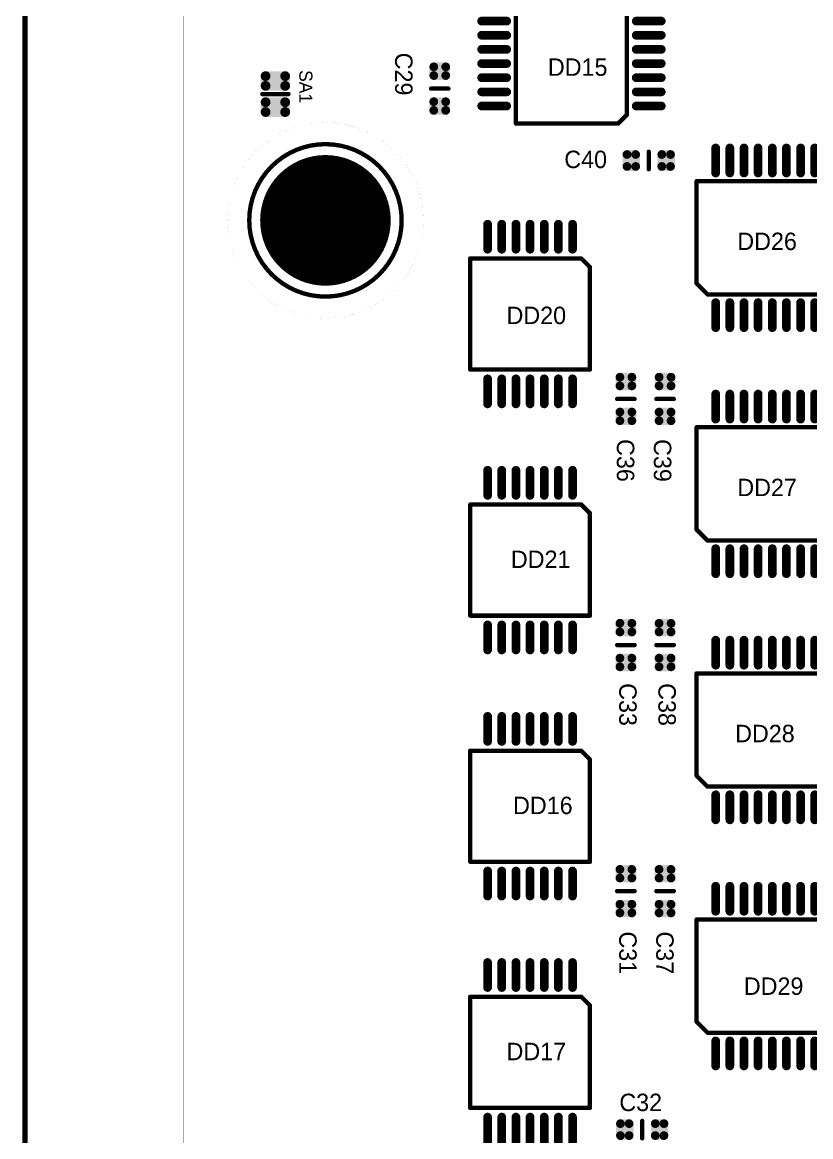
# Model space of a CAD drawing. Extents: x 199 to 362, y 337 to 503.
# Drawn here: x 201 to 237.2, y 403.1 to 454.3 of the extents above; entities that cross this region are included whole.
import ezdxf

# ---------------------------------------------------------------- set-up
doc = ezdxf.new("R2010")
doc.units = 0
doc.header["$MEASUREMENT"] = 0
for name, color, linetype in [('BOARD', 250, 'Continuous'), ('TOP', 254, 'Continuous'), ('TOP_ASSY', 253, 'Continuous'), ('TOP_SILK', 250, 'Continuous')]:
    doc.layers.add(name, color=color, linetype=linetype)

# ---------------------------------------------------------------- blocks, each defined once
blk = doc.blocks.new('UNIT_DISC')
at = {"linetype": 'Continuous', "const_width": 0.5}
blk.add_lwpolyline([(0.25, 0, 1), (-0.25, 0, 1)], format="xyb", close=True, dxfattribs=at)
blk = doc.blocks.new('0603_2347')
at = {"layer": 'TOP_ASSY', "linetype": 'Continuous', "const_width": 0.0001}
for points in [[(219.25, 452.85), (221.05, 452.85)], [(219.25, 449.65), (219.25, 452.85)], [(221.05, 449.65), (221.05, 452.85)], [(219.25, 449.65), (221.05, 449.65)]]:
    blk.add_lwpolyline(points, dxfattribs=at)
at = {"layer": 'TOP_SILK', "linetype": 'Continuous', "const_width": 0.2}
blk.add_lwpolyline([(219.75, 451.25), (220.55, 451.25)], dxfattribs=at)
at = {"layer": 'TOP_ASSY', "xscale": 0.0001, "yscale": 0.0001, "zscale": 0.0001}
for p in [(219.25, 452.85), (219.25, 452.85), (221.05, 452.85), (221.05, 452.85), (219.25, 449.65), (219.25, 449.65), (221.05, 449.65), (221.05, 449.65)]:
    blk.add_blockref('UNIT_DISC', p, dxfattribs=at)
at = {"layer": 'TOP_SILK', "xscale": 0.2, "yscale": 0.2, "zscale": 0.2}
for p in [(219.75, 451.25), (220.55, 451.25)]:
    blk.add_blockref('UNIT_DISC', p, dxfattribs=at)
blk = doc.blocks.new('SHAPE_RR_374_314_0_0_0_0')
for points in [[(-0.475, -0.2), (0.475, -0.2), (-0.475, 0.2), (0.475, 0.2)], [(-0.275, -0.4), (0.275, -0.4), (-0.275, 0.4), (0.275, 0.4)]]:
    blk.add_solid(points)
at = {"xscale": 0.4, "yscale": 0.4, "zscale": 0.4}
for p in [(-0.275, 0.2), (-0.275, -0.2), (0.275, 0.2), (0.275, -0.2)]:
    blk.add_blockref('UNIT_DISC', p, dxfattribs=at)
blk = doc.blocks.new('SMD80_95')
at = {"layer": 'TOP'}
blk.add_blockref('SHAPE_RR_374_314_0_0_0_0', (0, 0), dxfattribs=at)
blk = doc.blocks.new('SMD80_95202')
at = {"layer": 'TOP'}
blk.add_blockref('SHAPE_RR_374_314_0_0_0_0', (0, 0), dxfattribs=at)
blk = doc.blocks.new('C29')
blk.add_blockref('0603_2347', (0, 0))
at = {"rotation": 180}
for name, p in [('SMD80_95202', (220.15, 452.05)), ('SMD80_95', (220.15, 450.45))]:
    blk.add_blockref(name, p, dxfattribs=at)
at = {"layer": 'TOP_SILK'}
blk.add_text('C29', height=0.8, rotation=270, dxfattribs=at).set_placement((218.1, 452.9))
blk = doc.blocks.new('TSSOP_16_0_65_PANTES_3057')
at = {"layer": 'TOP_ASSY', "linetype": 'Continuous', "const_width": 0.0001}
for points in [[(231.35, 426.7), (238.85, 426.7)], [(231.35, 416.9), (231.35, 426.7)], [(238.85, 426.7), (238.85, 416.9)], [(235, 421.8), (235.2, 421.8)], [(235.1, 421.7), (235.1, 421.9)], [(238.85, 416.9), (231.35, 416.9)]]:
    blk.add_lwpolyline(points, dxfattribs=at)
at = {"layer": 'TOP_SILK', "linetype": 'Continuous', "const_width": 0.2}
for points in [[(231.95, 424.4), (238.25, 424.4)], [(231.95, 419.7), (231.95, 424.4)], [(238.25, 424.4), (238.25, 419.2)], [(232.45, 419.2), (231.95, 419.7)], [(238.25, 419.2), (232.45, 419.2)]]:
    blk.add_lwpolyline(points, dxfattribs=at)
at = {"layer": 'TOP_ASSY', "xscale": 0.0001, "yscale": 0.0001, "zscale": 0.0001}
for p in [(231.35, 426.7), (231.35, 426.7), (238.85, 426.7), (238.85, 426.7), (235, 421.8), (235.1, 421.9), (235.1, 421.7), (235.2, 421.8), (231.35, 416.9), (231.35, 416.9), (238.85, 416.9), (238.85, 416.9)]:
    blk.add_blockref('UNIT_DISC', p, dxfattribs=at)
at = {"layer": 'TOP_SILK', "xscale": 0.2, "yscale": 0.2, "zscale": 0.2}
for p in [(231.95, 424.4), (231.95, 424.4), (238.25, 424.4), (238.25, 424.4), (231.95, 419.7), (231.95, 419.7), (232.45, 419.2), (232.45, 419.2), (238.25, 419.2), (238.25, 419.2)]:
    blk.add_blockref('UNIT_DISC', p, dxfattribs=at)
blk = doc.blocks.new('SHAPE_OV_610_157_0_0_0_0')
at = {"linetype": 'Continuous', "const_width": 0.4}
blk.add_lwpolyline([(-0.575, 0), (0.575, 0)], dxfattribs=at)
at = {"xscale": 0.4, "yscale": 0.4, "zscale": 0.4}
for p in [(-0.575, 0), (0.575, 0)]:
    blk.add_blockref('UNIT_DISC', p, dxfattribs=at)
blk = doc.blocks.new('SMD155_040166')
at = {"layer": 'TOP'}
blk.add_blockref('SHAPE_OV_610_157_0_0_0_0', (0, 0), dxfattribs=at)
blk = doc.blocks.new('SMD155_040153')
at = {"layer": 'TOP'}
blk.add_blockref('SHAPE_OV_610_157_0_0_0_0', (0, 0), dxfattribs=at)
blk = doc.blocks.new('SMD155_040125')
at = {"layer": 'TOP'}
blk.add_blockref('SHAPE_OV_610_157_0_0_0_0', (0, 0), dxfattribs=at)
blk = doc.blocks.new('SMD155_040')
at = {"layer": 'TOP'}
blk.add_blockref('SHAPE_OV_610_157_0_0_0_0', (0, 0), dxfattribs=at)
blk = doc.blocks.new('SMD155_040151')
at = {"layer": 'TOP'}
blk.add_blockref('SHAPE_OV_610_157_0_0_0_0', (0, 0), dxfattribs=at)
blk = doc.blocks.new('SMD155_040152')
at = {"layer": 'TOP'}
blk.add_blockref('SHAPE_OV_610_157_0_0_0_0', (0, 0), dxfattribs=at)
blk = doc.blocks.new('DD28')
blk.add_blockref('TSSOP_16_0_65_PANTES_3057', (0, 0))
at = {"rotation": 90}
for name, p in [('SMD155_040', (232.825, 425.35)), ('SMD155_040', (233.475, 425.35)), ('SMD155_040', (234.125, 425.35)), ('SMD155_040', (234.775, 425.35)), ('SMD155_040', (235.425, 425.35)), ('SMD155_040', (236.075, 425.35)), ('SMD155_040', (236.725, 425.35)), ('SMD155_040', (237.375, 425.35)), ('SMD155_040', (232.825, 418.25)), ('SMD155_040', (233.475, 418.25)), ('SMD155_040151', (234.125, 418.25)), ('SMD155_040152', (234.775, 418.25)), ('SMD155_040153', (235.425, 418.25)), ('SMD155_040125', (236.075, 418.25)), ('SMD155_040', (236.725, 418.25)), ('SMD155_040166', (237.375, 418.25))]:
    blk.add_blockref(name, p, dxfattribs=at)
at = {"layer": 'TOP_SILK'}
blk.add_text('DD28', height=0.8, dxfattribs=at).set_placement((233.71875, 421.2375))
blk = doc.blocks.new('TSSOP_14_0_65_PANTES_2954')
at = {"layer": 'TOP_ASSY', "linetype": 'Continuous', "const_width": 0.0001}
for points in [[(220.75, 423.45), (227.85, 423.45)], [(220.75, 413.15), (220.75, 423.45)], [(227.85, 423.45), (227.85, 413.15)], [(224.398, 418.3), (224.198, 418.3)], [(224.3, 418.4), (224.3, 418.2)], [(227.85, 413.15), (220.75, 413.15)]]:
    blk.add_lwpolyline(points, dxfattribs=at)
at = {"layer": 'TOP_SILK', "linetype": 'Continuous', "const_width": 0.2}
for points in [[(221.55, 420.85), (226.65, 420.85)], [(221.55, 415.75), (221.55, 420.85)], [(226.65, 420.85), (227.05, 420.45)], [(227.05, 420.45), (227.05, 415.75)], [(227.05, 415.75), (221.55, 415.75)]]:
    blk.add_lwpolyline(points, dxfattribs=at)
at = {"layer": 'TOP_ASSY', "xscale": 0.0001, "yscale": 0.0001, "zscale": 0.0001}
for p in [(220.75, 423.45), (220.75, 423.45), (227.85, 423.45), (227.85, 423.45), (224.198, 418.3), (224.3, 418.4), (224.3, 418.2), (224.398, 418.3), (220.75, 413.15), (220.75, 413.15), (227.85, 413.15), (227.85, 413.15)]:
    blk.add_blockref('UNIT_DISC', p, dxfattribs=at)
at = {"layer": 'TOP_SILK', "xscale": 0.2, "yscale": 0.2, "zscale": 0.2}
for p in [(221.55, 420.85), (221.55, 420.85), (226.65, 420.85), (226.65, 420.85), (227.05, 420.45), (227.05, 420.45), (221.55, 415.75), (221.55, 415.75), (227.05, 415.75), (227.05, 415.75)]:
    blk.add_blockref('UNIT_DISC', p, dxfattribs=at)
blk = doc.blocks.new('SMD155_040176')
at = {"layer": 'TOP'}
blk.add_blockref('SHAPE_OV_610_157_0_0_0_0', (0, 0), dxfattribs=at)
blk = doc.blocks.new('SMD155_040191')
at = {"layer": 'TOP'}
blk.add_blockref('SHAPE_OV_610_157_0_0_0_0', (0, 0), dxfattribs=at)
blk = doc.blocks.new('DD16')
blk.add_blockref('TSSOP_14_0_65_PANTES_2954', (0, 0))
at = {"rotation": 270}
for name, p in [('SMD155_040176', (222.349, 421.85)), ('SMD155_040', (222.999, 421.85)), ('SMD155_040', (223.649, 421.85)), ('SMD155_040', (224.299, 421.85)), ('SMD155_040', (224.949, 421.85)), ('SMD155_040', (225.599, 421.85)), ('SMD155_040', (226.249, 421.85)), ('SMD155_040', (222.349, 414.75)), ('SMD155_040191', (222.999, 414.75)), ('SMD155_040', (223.649, 414.75)), ('SMD155_040', (224.299, 414.75)), ('SMD155_040', (224.949, 414.75)), ('SMD155_040', (225.599, 414.75)), ('SMD155_040', (226.249, 414.75))]:
    blk.add_blockref(name, p, dxfattribs=at)
at = {"layer": 'TOP_SILK'}
blk.add_text('DD16', height=0.8, dxfattribs=at).set_placement((223.51875, 417.9375))
blk = doc.blocks.new('TSSOP_14_0_65_PANTES_2921')
at = {"layer": 'TOP_ASSY', "linetype": 'Continuous', "const_width": 0.0001}
for points in [[(220.75, 412.15), (227.85, 412.15)], [(220.75, 401.85), (220.75, 412.15)], [(227.85, 412.15), (227.85, 401.85)], [(224.398, 407), (224.198, 407)], [(224.3, 407.1), (224.3, 406.9)], [(227.85, 401.85), (220.75, 401.85)]]:
    blk.add_lwpolyline(points, dxfattribs=at)
at = {"layer": 'TOP_SILK', "linetype": 'Continuous', "const_width": 0.2}
for points in [[(221.55, 409.55), (226.65, 409.55)], [(221.55, 404.45), (221.55, 409.55)], [(226.65, 409.55), (227.05, 409.15)], [(227.05, 409.15), (227.05, 404.45)], [(227.05, 404.45), (221.55, 404.45)]]:
    blk.add_lwpolyline(points, dxfattribs=at)
at = {"layer": 'TOP_ASSY', "xscale": 0.0001, "yscale": 0.0001, "zscale": 0.0001}
for p in [(220.75, 412.15), (220.75, 412.15), (227.85, 412.15), (227.85, 412.15), (224.198, 407), (224.3, 407.1), (224.3, 406.9), (224.398, 407), (220.75, 401.85), (220.75, 401.85), (227.85, 401.85), (227.85, 401.85)]:
    blk.add_blockref('UNIT_DISC', p, dxfattribs=at)
at = {"layer": 'TOP_SILK', "xscale": 0.2, "yscale": 0.2, "zscale": 0.2}
for p in [(221.55, 409.55), (221.55, 409.55), (226.65, 409.55), (226.65, 409.55), (227.05, 409.15), (227.05, 409.15), (221.55, 404.45), (221.55, 404.45), (227.05, 404.45), (227.05, 404.45)]:
    blk.add_blockref('UNIT_DISC', p, dxfattribs=at)
blk = doc.blocks.new('SMD155_04034')
at = {"layer": 'TOP'}
blk.add_blockref('SHAPE_OV_610_157_0_0_0_0', (0, 0), dxfattribs=at)
blk = doc.blocks.new('DD17')
blk.add_blockref('TSSOP_14_0_65_PANTES_2921', (0, 0))
at = {"rotation": 270}
for name, p in [('SMD155_040', (222.349, 410.55)), ('SMD155_040', (222.999, 410.55)), ('SMD155_040', (223.649, 410.55)), ('SMD155_040', (224.299, 410.55)), ('SMD155_040', (224.949, 410.55)), ('SMD155_040', (225.599, 410.55)), ('SMD155_040', (226.249, 410.55)), ('SMD155_040', (222.349, 403.45)), ('SMD155_04034', (222.999, 403.45)), ('SMD155_040', (223.649, 403.45)), ('SMD155_040', (224.299, 403.45)), ('SMD155_040', (224.949, 403.45)), ('SMD155_040', (225.599, 403.45)), ('SMD155_040', (226.249, 403.45))]:
    blk.add_blockref(name, p, dxfattribs=at)
at = {"layer": 'TOP_SILK'}
blk.add_text('DD17', height=0.8, dxfattribs=at).set_placement((223.21875, 406.6375))
blk = doc.blocks.new('TSSOP_16_0_65_PANTES_3022')
at = {"layer": 'TOP_ASSY', "linetype": 'Continuous', "const_width": 0.0001}
for points in [[(231.35, 415.4), (238.85, 415.4)], [(231.35, 405.6), (231.35, 415.4)], [(238.85, 415.4), (238.85, 405.6)], [(235, 410.5), (235.2, 410.5)], [(235.1, 410.4), (235.1, 410.6)], [(238.85, 405.6), (231.35, 405.6)]]:
    blk.add_lwpolyline(points, dxfattribs=at)
at = {"layer": 'TOP_SILK', "linetype": 'Continuous', "const_width": 0.2}
for points in [[(231.95, 413.1), (238.25, 413.1)], [(231.95, 408.4), (231.95, 413.1)], [(238.25, 413.1), (238.25, 407.9)], [(232.45, 407.9), (231.95, 408.4)], [(238.25, 407.9), (232.45, 407.9)]]:
    blk.add_lwpolyline(points, dxfattribs=at)
at = {"layer": 'TOP_ASSY', "xscale": 0.0001, "yscale": 0.0001, "zscale": 0.0001}
for p in [(231.35, 415.4), (231.35, 415.4), (238.85, 415.4), (238.85, 415.4), (235, 410.5), (235.1, 410.6), (235.1, 410.4), (235.2, 410.5), (231.35, 405.6), (231.35, 405.6), (238.85, 405.6), (238.85, 405.6)]:
    blk.add_blockref('UNIT_DISC', p, dxfattribs=at)
at = {"layer": 'TOP_SILK', "xscale": 0.2, "yscale": 0.2, "zscale": 0.2}
for p in [(231.95, 413.1), (231.95, 413.1), (238.25, 413.1), (238.25, 413.1), (231.95, 408.4), (231.95, 408.4), (232.45, 407.9), (232.45, 407.9), (238.25, 407.9), (238.25, 407.9)]:
    blk.add_blockref('UNIT_DISC', p, dxfattribs=at)
blk = doc.blocks.new('SMD155_040173')
at = {"layer": 'TOP'}
blk.add_blockref('SHAPE_OV_610_157_0_0_0_0', (0, 0), dxfattribs=at)
blk = doc.blocks.new('SMD155_040160')
at = {"layer": 'TOP'}
blk.add_blockref('SHAPE_OV_610_157_0_0_0_0', (0, 0), dxfattribs=at)
blk = doc.blocks.new('SMD155_040161')
at = {"layer": 'TOP'}
blk.add_blockref('SHAPE_OV_610_157_0_0_0_0', (0, 0), dxfattribs=at)
blk = doc.blocks.new('SMD155_040158')
at = {"layer": 'TOP'}
blk.add_blockref('SHAPE_OV_610_157_0_0_0_0', (0, 0), dxfattribs=at)
blk = doc.blocks.new('SMD155_040159')
at = {"layer": 'TOP'}
blk.add_blockref('SHAPE_OV_610_157_0_0_0_0', (0, 0), dxfattribs=at)
blk = doc.blocks.new('SMD155_040154')
at = {"layer": 'TOP'}
blk.add_blockref('SHAPE_OV_610_157_0_0_0_0', (0, 0), dxfattribs=at)
blk = doc.blocks.new('SMD155_040155')
at = {"layer": 'TOP'}
blk.add_blockref('SHAPE_OV_610_157_0_0_0_0', (0, 0), dxfattribs=at)
blk = doc.blocks.new('SMD155_040156')
at = {"layer": 'TOP'}
blk.add_blockref('SHAPE_OV_610_157_0_0_0_0', (0, 0), dxfattribs=at)
blk = doc.blocks.new('SMD155_040157')
at = {"layer": 'TOP'}
blk.add_blockref('SHAPE_OV_610_157_0_0_0_0', (0, 0), dxfattribs=at)
blk = doc.blocks.new('DD29')
blk.add_blockref('TSSOP_16_0_65_PANTES_3022', (0, 0))
at = {"rotation": 90}
for name, p in [('SMD155_040', (232.825, 414.05)), ('SMD155_040', (233.475, 414.05)), ('SMD155_040157', (234.125, 414.05)), ('SMD155_040156', (234.775, 414.05)), ('SMD155_040155', (235.425, 414.05)), ('SMD155_040154', (236.075, 414.05)), ('SMD155_040', (236.725, 414.05)), ('SMD155_040', (237.375, 414.05)), ('SMD155_040', (232.825, 406.95)), ('SMD155_040', (233.475, 406.95)), ('SMD155_040158', (234.125, 406.95)), ('SMD155_040159', (234.775, 406.95)), ('SMD155_040160', (235.425, 406.95)), ('SMD155_040161', (236.075, 406.95)), ('SMD155_040', (236.725, 406.95)), ('SMD155_040173', (237.375, 406.95))]:
    blk.add_blockref(name, p, dxfattribs=at)
at = {"layer": 'TOP_SILK'}
blk.add_text('DD29', height=0.8, dxfattribs=at).set_placement((234.11875, 409.6375))
blk = doc.blocks.new('0603_3092')
at = {"layer": 'TOP_ASSY', "linetype": 'Continuous', "const_width": 0.0001}
for points in [[(227.85, 404.35), (227.85, 402.55)], [(227.85, 404.35), (231.05, 404.35)], [(231.05, 404.35), (231.05, 402.55)], [(227.85, 402.55), (231.05, 402.55)]]:
    blk.add_lwpolyline(points, dxfattribs=at)
at = {"layer": 'TOP_SILK', "linetype": 'Continuous', "const_width": 0.2}
blk.add_lwpolyline([(229.45, 403.85), (229.45, 403.05)], dxfattribs=at)
at = {"layer": 'TOP_ASSY', "xscale": 0.0001, "yscale": 0.0001, "zscale": 0.0001}
for p in [(227.85, 404.35), (227.85, 404.35), (231.05, 404.35), (231.05, 404.35), (227.85, 402.55), (227.85, 402.55), (231.05, 402.55), (231.05, 402.55)]:
    blk.add_blockref('UNIT_DISC', p, dxfattribs=at)
at = {"layer": 'TOP_SILK', "xscale": 0.2, "yscale": 0.2, "zscale": 0.2}
for p in [(229.45, 403.85), (229.45, 403.05)]:
    blk.add_blockref('UNIT_DISC', p, dxfattribs=at)
blk = doc.blocks.new('SMD80_95165')
at = {"layer": 'TOP'}
blk.add_blockref('SHAPE_RR_374_314_0_0_0_0', (0, 0), dxfattribs=at)
blk = doc.blocks.new('C32')
blk.add_blockref('0603_3092', (0, 0))
at = {"rotation": 90}
for name, p in [('SMD80_95', (228.65, 403.45)), ('SMD80_95165', (230.25, 403.45))]:
    blk.add_blockref(name, p, dxfattribs=at)
at = {"layer": 'TOP_SILK'}
blk.add_text('C32', height=0.8, dxfattribs=at).set_placement((228.4, 404.3))
blk = doc.blocks.new('TSSOP_14_0_65_PANTES_3155')
at = {"layer": 'TOP_ASSY', "linetype": 'Continuous', "const_width": 0.0001}
for points in [[(221.05, 448.85), (221.05, 455.95)], [(221.05, 455.95), (231.35, 455.95)], [(231.35, 455.95), (231.35, 448.85)], [(226.3, 452.4), (226.1, 452.4)], [(226.2, 452.302), (226.2, 452.502)], [(231.35, 448.85), (221.05, 448.85)]]:
    blk.add_lwpolyline(points, dxfattribs=at)
at = {"layer": 'TOP_SILK', "linetype": 'Continuous', "const_width": 0.2}
for points in [[(223.65, 449.65), (223.65, 455.15)], [(223.65, 455.15), (228.75, 455.15)], [(228.75, 455.15), (228.75, 450.05)], [(228.75, 450.05), (228.35, 449.65)], [(228.35, 449.65), (223.65, 449.65)]]:
    blk.add_lwpolyline(points, dxfattribs=at)
at = {"layer": 'TOP_ASSY', "xscale": 0.0001, "yscale": 0.0001, "zscale": 0.0001}
for p in [(221.05, 455.95), (221.05, 455.95), (231.35, 455.95), (231.35, 455.95), (226.1, 452.4), (226.2, 452.502), (226.3, 452.4), (226.2, 452.302), (221.05, 448.85), (221.05, 448.85), (231.35, 448.85), (231.35, 448.85)]:
    blk.add_blockref('UNIT_DISC', p, dxfattribs=at)
at = {"layer": 'TOP_SILK', "xscale": 0.2, "yscale": 0.2, "zscale": 0.2}
for p in [(223.65, 455.15), (223.65, 455.15), (228.75, 455.15), (228.75, 455.15), (228.75, 450.05), (228.75, 450.05), (223.65, 449.65), (223.65, 449.65), (228.35, 449.65), (228.35, 449.65)]:
    blk.add_blockref('UNIT_DISC', p, dxfattribs=at)
blk = doc.blocks.new('SMD155_040199')
at = {"layer": 'TOP'}
blk.add_blockref('SHAPE_OV_610_157_0_0_0_0', (0, 0), dxfattribs=at)
blk = doc.blocks.new('SMD155_040220')
at = {"layer": 'TOP'}
blk.add_blockref('SHAPE_OV_610_157_0_0_0_0', (0, 0), dxfattribs=at)
blk = doc.blocks.new('SMD155_04019')
at = {"layer": 'TOP'}
blk.add_blockref('SHAPE_OV_610_157_0_0_0_0', (0, 0), dxfattribs=at)
blk = doc.blocks.new('DD15')
blk.add_blockref('TSSOP_14_0_65_PANTES_3155', (0, 0))
at = {"rotation": 180}
for name, p in [('SMD155_040', (222.65, 454.351)), ('SMD155_040199', (229.75, 454.351)), ('SMD155_040220', (222.65, 453.701)), ('SMD155_040', (229.75, 453.701)), ('SMD155_040', (222.65, 453.051)), ('SMD155_040', (229.75, 453.051)), ('SMD155_040', (222.65, 452.401)), ('SMD155_040', (229.75, 452.401)), ('SMD155_040', (222.65, 451.751)), ('SMD155_040', (229.75, 451.751)), ('SMD155_04019', (222.65, 451.101)), ('SMD155_040', (229.75, 451.101)), ('SMD155_040', (222.65, 450.451)), ('SMD155_040', (229.75, 450.451))]:
    blk.add_blockref(name, p, dxfattribs=at)
at = {"layer": 'TOP_SILK'}
blk.add_text('DD15', height=0.8, dxfattribs=at).set_placement((225.11875, 451.8375))
blk = doc.blocks.new('TSSOP_16_0_65_PANTES_3223')
at = {"layer": 'TOP_ASSY', "linetype": 'Continuous', "const_width": 0.0001}
for points in [[(231.35, 449.3), (238.85, 449.3)], [(231.35, 439.5), (231.35, 449.3)], [(238.85, 449.3), (238.85, 439.5)], [(235, 444.4), (235.2, 444.4)], [(235.1, 444.3), (235.1, 444.5)], [(238.85, 439.5), (231.35, 439.5)]]:
    blk.add_lwpolyline(points, dxfattribs=at)
at = {"layer": 'TOP_SILK', "linetype": 'Continuous', "const_width": 0.2}
for points in [[(231.95, 447), (238.25, 447)], [(231.95, 442.3), (231.95, 447)], [(238.25, 447), (238.25, 441.8)], [(232.45, 441.8), (231.95, 442.3)], [(238.25, 441.8), (232.45, 441.8)]]:
    blk.add_lwpolyline(points, dxfattribs=at)
at = {"layer": 'TOP_ASSY', "xscale": 0.0001, "yscale": 0.0001, "zscale": 0.0001}
for p in [(231.35, 449.3), (231.35, 449.3), (238.85, 449.3), (238.85, 449.3), (235, 444.4), (235.1, 444.5), (235.1, 444.3), (235.2, 444.4), (231.35, 439.5), (231.35, 439.5), (238.85, 439.5), (238.85, 439.5)]:
    blk.add_blockref('UNIT_DISC', p, dxfattribs=at)
at = {"layer": 'TOP_SILK', "xscale": 0.2, "yscale": 0.2, "zscale": 0.2}
for p in [(231.95, 447), (231.95, 447), (238.25, 447), (238.25, 447), (231.95, 442.3), (231.95, 442.3), (232.45, 441.8), (232.45, 441.8), (238.25, 441.8), (238.25, 441.8)]:
    blk.add_blockref('UNIT_DISC', p, dxfattribs=at)
blk = doc.blocks.new('SMD155_040196')
at = {"layer": 'TOP'}
blk.add_blockref('SHAPE_OV_610_157_0_0_0_0', (0, 0), dxfattribs=at)
blk = doc.blocks.new('DD26')
blk.add_blockref('TSSOP_16_0_65_PANTES_3223', (0, 0))
at = {"rotation": 90}
for name, p in [('SMD155_040', (232.825, 447.95)), ('SMD155_040', (233.475, 447.95)), ('SMD155_040', (234.125, 447.95)), ('SMD155_040', (234.775, 447.95)), ('SMD155_040', (235.425, 447.95)), ('SMD155_040', (236.075, 447.95)), ('SMD155_040', (236.725, 447.95)), ('SMD155_040', (237.375, 447.95)), ('SMD155_040', (232.825, 440.85)), ('SMD155_040', (233.475, 440.85)), ('SMD155_040', (234.125, 440.85)), ('SMD155_040', (234.775, 440.85)), ('SMD155_040', (235.425, 440.85)), ('SMD155_040', (236.075, 440.85)), ('SMD155_040', (236.725, 440.85)), ('SMD155_040196', (237.375, 440.85))]:
    blk.add_blockref(name, p, dxfattribs=at)
at = {"layer": 'TOP_SILK'}
blk.add_text('DD26', height=0.8, dxfattribs=at).set_placement((233.81875, 443.8375))
blk = doc.blocks.new('TSSOP_14_0_65_PANTES_3122')
at = {"layer": 'TOP_ASSY', "linetype": 'Continuous', "const_width": 0.0001}
for points in [[(220.75, 446.05), (227.85, 446.05)], [(220.75, 435.75), (220.75, 446.05)], [(227.85, 446.05), (227.85, 435.75)], [(224.398, 440.9), (224.198, 440.9)], [(224.3, 441), (224.3, 440.8)], [(227.85, 435.75), (220.75, 435.75)]]:
    blk.add_lwpolyline(points, dxfattribs=at)
at = {"layer": 'TOP_SILK', "linetype": 'Continuous', "const_width": 0.2}
for points in [[(221.55, 443.45), (226.65, 443.45)], [(221.55, 438.35), (221.55, 443.45)], [(226.65, 443.45), (227.05, 443.05)], [(227.05, 443.05), (227.05, 438.35)], [(227.05, 438.35), (221.55, 438.35)]]:
    blk.add_lwpolyline(points, dxfattribs=at)
at = {"layer": 'TOP_ASSY', "xscale": 0.0001, "yscale": 0.0001, "zscale": 0.0001}
for p in [(220.75, 446.05), (220.75, 446.05), (227.85, 446.05), (227.85, 446.05), (224.198, 440.9), (224.3, 441), (224.3, 440.8), (224.398, 440.9), (220.75, 435.75), (220.75, 435.75), (227.85, 435.75), (227.85, 435.75)]:
    blk.add_blockref('UNIT_DISC', p, dxfattribs=at)
at = {"layer": 'TOP_SILK', "xscale": 0.2, "yscale": 0.2, "zscale": 0.2}
for p in [(221.55, 443.45), (221.55, 443.45), (226.65, 443.45), (226.65, 443.45), (227.05, 443.05), (227.05, 443.05), (221.55, 438.35), (221.55, 438.35), (227.05, 438.35), (227.05, 438.35)]:
    blk.add_blockref('UNIT_DISC', p, dxfattribs=at)
blk = doc.blocks.new('SMD155_040200')
at = {"layer": 'TOP'}
blk.add_blockref('SHAPE_OV_610_157_0_0_0_0', (0, 0), dxfattribs=at)
blk = doc.blocks.new('SMD155_040221')
at = {"layer": 'TOP'}
blk.add_blockref('SHAPE_OV_610_157_0_0_0_0', (0, 0), dxfattribs=at)
blk = doc.blocks.new('DD20')
blk.add_blockref('TSSOP_14_0_65_PANTES_3122', (0, 0))
at = {"rotation": 270}
for name, p in [('SMD155_040200', (222.349, 444.45)), ('SMD155_040', (222.999, 444.45)), ('SMD155_040', (223.649, 444.45)), ('SMD155_040', (224.299, 444.45)), ('SMD155_040', (224.949, 444.45)), ('SMD155_040', (225.599, 444.45)), ('SMD155_040', (226.249, 444.45)), ('SMD155_040', (222.349, 437.35)), ('SMD155_040221', (222.999, 437.35)), ('SMD155_040', (223.649, 437.35)), ('SMD155_040', (224.299, 437.35)), ('SMD155_040', (224.949, 437.35)), ('SMD155_040', (225.599, 437.35)), ('SMD155_040', (226.249, 437.35))]:
    blk.add_blockref(name, p, dxfattribs=at)
at = {"layer": 'TOP_SILK'}
blk.add_text('DD20', height=0.8, dxfattribs=at).set_placement((223.21875, 440.4375))
blk = doc.blocks.new('TSSOP_14_0_65_PANTES_3922')
at = {"layer": 'TOP_ASSY', "linetype": 'Continuous', "const_width": 0.0001}
for points in [[(220.75, 434.75), (227.85, 434.75)], [(220.75, 424.45), (220.75, 434.75)], [(227.85, 434.75), (227.85, 424.45)], [(224.398, 429.6), (224.198, 429.6)], [(224.3, 429.7), (224.3, 429.5)], [(227.85, 424.45), (220.75, 424.45)]]:
    blk.add_lwpolyline(points, dxfattribs=at)
at = {"layer": 'TOP_SILK', "linetype": 'Continuous', "const_width": 0.2}
for points in [[(221.55, 432.15), (226.65, 432.15)], [(221.55, 427.05), (221.55, 432.15)], [(226.65, 432.15), (227.05, 431.75)], [(227.05, 431.75), (227.05, 427.05)], [(227.05, 427.05), (221.55, 427.05)]]:
    blk.add_lwpolyline(points, dxfattribs=at)
at = {"layer": 'TOP_ASSY', "xscale": 0.0001, "yscale": 0.0001, "zscale": 0.0001}
for p in [(220.75, 434.75), (220.75, 434.75), (227.85, 434.75), (227.85, 434.75), (224.198, 429.6), (224.3, 429.7), (224.3, 429.5), (224.398, 429.6), (220.75, 424.45), (220.75, 424.45), (227.85, 424.45), (227.85, 424.45)]:
    blk.add_blockref('UNIT_DISC', p, dxfattribs=at)
at = {"layer": 'TOP_SILK', "xscale": 0.2, "yscale": 0.2, "zscale": 0.2}
for p in [(221.55, 432.15), (221.55, 432.15), (226.65, 432.15), (226.65, 432.15), (227.05, 431.75), (227.05, 431.75), (221.55, 427.05), (221.55, 427.05), (227.05, 427.05), (227.05, 427.05)]:
    blk.add_blockref('UNIT_DISC', p, dxfattribs=at)
blk = doc.blocks.new('SMD155_04035')
at = {"layer": 'TOP'}
blk.add_blockref('SHAPE_OV_610_157_0_0_0_0', (0, 0), dxfattribs=at)
blk = doc.blocks.new('DD21')
blk.add_blockref('TSSOP_14_0_65_PANTES_3922', (0, 0))
at = {"rotation": 270}
for name, p in [('SMD155_04035', (222.349, 433.15)), ('SMD155_040', (222.999, 433.15)), ('SMD155_040', (223.649, 433.15)), ('SMD155_040', (224.299, 433.15)), ('SMD155_040', (224.949, 433.15)), ('SMD155_040', (225.599, 433.15)), ('SMD155_040', (226.249, 433.15)), ('SMD155_040', (222.349, 426.05)), ('SMD155_040', (222.999, 426.05)), ('SMD155_040', (223.649, 426.05)), ('SMD155_040', (224.299, 426.05)), ('SMD155_040', (224.949, 426.05)), ('SMD155_040', (225.599, 426.05)), ('SMD155_040', (226.249, 426.05))]:
    blk.add_blockref(name, p, dxfattribs=at)
at = {"layer": 'TOP_SILK'}
blk.add_text('DD21', height=0.8, dxfattribs=at).set_placement((223.41875, 429.2375))
blk = doc.blocks.new('TSSOP_16_0_65_PANTES_3955')
at = {"layer": 'TOP_ASSY', "linetype": 'Continuous', "const_width": 0.0001}
for points in [[(231.35, 438), (238.85, 438)], [(231.35, 428.2), (231.35, 438)], [(238.85, 438), (238.85, 428.2)], [(235, 433.1), (235.2, 433.1)], [(235.1, 433), (235.1, 433.2)], [(238.85, 428.2), (231.35, 428.2)]]:
    blk.add_lwpolyline(points, dxfattribs=at)
at = {"layer": 'TOP_SILK', "linetype": 'Continuous', "const_width": 0.2}
for points in [[(231.95, 435.7), (238.25, 435.7)], [(231.95, 431), (231.95, 435.7)], [(238.25, 435.7), (238.25, 430.5)], [(232.45, 430.5), (231.95, 431)], [(238.25, 430.5), (232.45, 430.5)]]:
    blk.add_lwpolyline(points, dxfattribs=at)
at = {"layer": 'TOP_ASSY', "xscale": 0.0001, "yscale": 0.0001, "zscale": 0.0001}
for p in [(231.35, 438), (231.35, 438), (238.85, 438), (238.85, 438), (235, 433.1), (235.1, 433.2), (235.1, 433), (235.2, 433.1), (231.35, 428.2), (231.35, 428.2), (238.85, 428.2), (238.85, 428.2)]:
    blk.add_blockref('UNIT_DISC', p, dxfattribs=at)
at = {"layer": 'TOP_SILK', "xscale": 0.2, "yscale": 0.2, "zscale": 0.2}
for p in [(231.95, 435.7), (231.95, 435.7), (238.25, 435.7), (238.25, 435.7), (231.95, 431), (231.95, 431), (232.45, 430.5), (232.45, 430.5), (238.25, 430.5), (238.25, 430.5)]:
    blk.add_blockref('UNIT_DISC', p, dxfattribs=at)
blk = doc.blocks.new('SMD155_04029')
at = {"layer": 'TOP'}
blk.add_blockref('SHAPE_OV_610_157_0_0_0_0', (0, 0), dxfattribs=at)
blk = doc.blocks.new('SMD155_040145')
at = {"layer": 'TOP'}
blk.add_blockref('SHAPE_OV_610_157_0_0_0_0', (0, 0), dxfattribs=at)
blk = doc.blocks.new('SMD155_040146')
at = {"layer": 'TOP'}
blk.add_blockref('SHAPE_OV_610_157_0_0_0_0', (0, 0), dxfattribs=at)
blk = doc.blocks.new('SMD155_040143')
at = {"layer": 'TOP'}
blk.add_blockref('SHAPE_OV_610_157_0_0_0_0', (0, 0), dxfattribs=at)
blk = doc.blocks.new('SMD155_040144')
at = {"layer": 'TOP'}
blk.add_blockref('SHAPE_OV_610_157_0_0_0_0', (0, 0), dxfattribs=at)
blk = doc.blocks.new('SMD155_040138')
at = {"layer": 'TOP'}
blk.add_blockref('SHAPE_OV_610_157_0_0_0_0', (0, 0), dxfattribs=at)
blk = doc.blocks.new('DD27')
blk.add_blockref('TSSOP_16_0_65_PANTES_3955', (0, 0))
at = {"rotation": 90}
for name, p in [('SMD155_040', (232.825, 436.65)), ('SMD155_040', (233.475, 436.65)), ('SMD155_040', (234.125, 436.65)), ('SMD155_040', (234.775, 436.65)), ('SMD155_040', (235.425, 436.65)), ('SMD155_040', (236.075, 436.65)), ('SMD155_040', (236.725, 436.65)), ('SMD155_040138', (237.375, 436.65)), ('SMD155_040', (232.825, 429.55)), ('SMD155_040', (233.475, 429.55)), ('SMD155_040143', (234.125, 429.55)), ('SMD155_040144', (234.775, 429.55)), ('SMD155_040145', (235.425, 429.55)), ('SMD155_040146', (236.075, 429.55)), ('SMD155_040', (236.725, 429.55)), ('SMD155_04029', (237.375, 429.55))]:
    blk.add_blockref(name, p, dxfattribs=at)
at = {"layer": 'TOP_SILK'}
blk.add_text('DD27', height=0.8, dxfattribs=at).set_placement((233.81875, 432.5375))
blk = doc.blocks.new('DIM_L3_421277')
at = {"layer": 'BOARD', "linetype": 'Continuous', "const_width": 0.25}
blk.add_lwpolyline([(201.1, 349.9), (201.1, 470.00877)], dxfattribs=at)
blk = doc.blocks.new('SHAPE_EL_2362_2362_0_0_0_0')
at = {"xscale": 6, "yscale": 6, "zscale": 6}
blk.add_blockref('UNIT_DISC', (0, 0), dxfattribs=at)
blk = doc.blocks.new('0603_2907')
at = {"layer": 'TOP_ASSY', "linetype": 'Continuous', "const_width": 0.0001}
for points in [[(227.8, 416), (229.6, 416)], [(227.8, 412.8), (227.8, 416)], [(229.6, 412.8), (229.6, 416)], [(227.8, 412.8), (229.6, 412.8)]]:
    blk.add_lwpolyline(points, dxfattribs=at)
at = {"layer": 'TOP_SILK', "linetype": 'Continuous', "const_width": 0.2}
blk.add_lwpolyline([(228.3, 414.4), (229.1, 414.4)], dxfattribs=at)
at = {"layer": 'TOP_ASSY', "xscale": 0.0001, "yscale": 0.0001, "zscale": 0.0001}
for p in [(227.8, 416), (227.8, 416), (229.6, 416), (229.6, 416), (227.8, 412.8), (227.8, 412.8), (229.6, 412.8), (229.6, 412.8)]:
    blk.add_blockref('UNIT_DISC', p, dxfattribs=at)
at = {"layer": 'TOP_SILK', "xscale": 0.2, "yscale": 0.2, "zscale": 0.2}
for p in [(228.3, 414.4), (229.1, 414.4)]:
    blk.add_blockref('UNIT_DISC', p, dxfattribs=at)
blk = doc.blocks.new('0603_1687')
at = {"layer": 'TOP_ASSY', "linetype": 'Continuous', "const_width": 0.0001}
for points in [[(229.6, 416), (231.4, 416)], [(229.6, 412.8), (229.6, 416)], [(231.4, 412.8), (231.4, 416)], [(229.6, 412.8), (231.4, 412.8)]]:
    blk.add_lwpolyline(points, dxfattribs=at)
at = {"layer": 'TOP_SILK', "linetype": 'Continuous', "const_width": 0.2}
blk.add_lwpolyline([(230.1, 414.4), (230.9, 414.4)], dxfattribs=at)
at = {"layer": 'TOP_ASSY', "xscale": 0.0001, "yscale": 0.0001, "zscale": 0.0001}
for p in [(229.6, 416), (229.6, 416), (231.4, 416), (231.4, 416), (229.6, 412.8), (229.6, 412.8), (231.4, 412.8), (231.4, 412.8)]:
    blk.add_blockref('UNIT_DISC', p, dxfattribs=at)
at = {"layer": 'TOP_SILK', "xscale": 0.2, "yscale": 0.2, "zscale": 0.2}
for p in [(230.1, 414.4), (230.9, 414.4)]:
    blk.add_blockref('UNIT_DISC', p, dxfattribs=at)
blk = doc.blocks.new('0603_3106')
at = {"layer": 'TOP_ASSY', "linetype": 'Continuous', "const_width": 0.0001}
for points in [[(227.8, 427.3), (229.6, 427.3)], [(227.8, 424.1), (227.8, 427.3)], [(229.6, 424.1), (229.6, 427.3)], [(227.8, 424.1), (229.6, 424.1)]]:
    blk.add_lwpolyline(points, dxfattribs=at)
at = {"layer": 'TOP_SILK', "linetype": 'Continuous', "const_width": 0.2}
blk.add_lwpolyline([(228.3, 425.7), (229.1, 425.7)], dxfattribs=at)
at = {"layer": 'TOP_ASSY', "xscale": 0.0001, "yscale": 0.0001, "zscale": 0.0001}
for p in [(227.8, 427.3), (227.8, 427.3), (229.6, 427.3), (229.6, 427.3), (227.8, 424.1), (227.8, 424.1), (229.6, 424.1), (229.6, 424.1)]:
    blk.add_blockref('UNIT_DISC', p, dxfattribs=at)
at = {"layer": 'TOP_SILK', "xscale": 0.2, "yscale": 0.2, "zscale": 0.2}
for p in [(228.3, 425.7), (229.1, 425.7)]:
    blk.add_blockref('UNIT_DISC', p, dxfattribs=at)
blk = doc.blocks.new('0603_1701')
at = {"layer": 'TOP_ASSY', "linetype": 'Continuous', "const_width": 0.0001}
for points in [[(229.6, 427.3), (231.4, 427.3)], [(229.6, 424.1), (229.6, 427.3)], [(231.4, 424.1), (231.4, 427.3)], [(229.6, 424.1), (231.4, 424.1)]]:
    blk.add_lwpolyline(points, dxfattribs=at)
at = {"layer": 'TOP_SILK', "linetype": 'Continuous', "const_width": 0.2}
blk.add_lwpolyline([(230.1, 425.7), (230.9, 425.7)], dxfattribs=at)
at = {"layer": 'TOP_ASSY', "xscale": 0.0001, "yscale": 0.0001, "zscale": 0.0001}
for p in [(229.6, 427.3), (229.6, 427.3), (231.4, 427.3), (231.4, 427.3), (229.6, 424.1), (229.6, 424.1), (231.4, 424.1), (231.4, 424.1)]:
    blk.add_blockref('UNIT_DISC', p, dxfattribs=at)
at = {"layer": 'TOP_SILK', "xscale": 0.2, "yscale": 0.2, "zscale": 0.2}
for p in [(230.1, 425.7), (230.9, 425.7)]:
    blk.add_blockref('UNIT_DISC', p, dxfattribs=at)
blk = doc.blocks.new('0603_3258')
at = {"layer": 'TOP_ASSY', "linetype": 'Continuous', "const_width": 0.0001}
for points in [[(227.8, 438.6), (229.6, 438.6)], [(227.8, 435.4), (227.8, 438.6)], [(229.6, 435.4), (229.6, 438.6)], [(227.8, 435.4), (229.6, 435.4)]]:
    blk.add_lwpolyline(points, dxfattribs=at)
at = {"layer": 'TOP_SILK', "linetype": 'Continuous', "const_width": 0.2}
blk.add_lwpolyline([(228.3, 437), (229.1, 437)], dxfattribs=at)
at = {"layer": 'TOP_ASSY', "xscale": 0.0001, "yscale": 0.0001, "zscale": 0.0001}
for p in [(227.8, 438.6), (227.8, 438.6), (229.6, 438.6), (229.6, 438.6), (227.8, 435.4), (227.8, 435.4), (229.6, 435.4), (229.6, 435.4)]:
    blk.add_blockref('UNIT_DISC', p, dxfattribs=at)
at = {"layer": 'TOP_SILK', "xscale": 0.2, "yscale": 0.2, "zscale": 0.2}
for p in [(228.3, 437), (229.1, 437)]:
    blk.add_blockref('UNIT_DISC', p, dxfattribs=at)
blk = doc.blocks.new('0603_1716')
at = {"layer": 'TOP_ASSY', "linetype": 'Continuous', "const_width": 0.0001}
for points in [[(229.6, 438.6), (231.4, 438.6)], [(229.6, 435.4), (229.6, 438.6)], [(231.4, 435.4), (231.4, 438.6)], [(229.6, 435.4), (231.4, 435.4)]]:
    blk.add_lwpolyline(points, dxfattribs=at)
at = {"layer": 'TOP_SILK', "linetype": 'Continuous', "const_width": 0.2}
blk.add_lwpolyline([(230.1, 437), (230.9, 437)], dxfattribs=at)
at = {"layer": 'TOP_ASSY', "xscale": 0.0001, "yscale": 0.0001, "zscale": 0.0001}
for p in [(229.6, 438.6), (229.6, 438.6), (231.4, 438.6), (231.4, 438.6), (229.6, 435.4), (229.6, 435.4), (231.4, 435.4), (231.4, 435.4)]:
    blk.add_blockref('UNIT_DISC', p, dxfattribs=at)
at = {"layer": 'TOP_SILK', "xscale": 0.2, "yscale": 0.2, "zscale": 0.2}
for p in [(230.1, 437), (230.9, 437)]:
    blk.add_blockref('UNIT_DISC', p, dxfattribs=at)
blk = doc.blocks.new('0603_2331')
at = {"layer": 'TOP_ASSY', "linetype": 'Continuous', "const_width": 0.0001}
for points in [[(228.15, 447.05), (228.15, 448.85)], [(231.35, 448.85), (228.15, 448.85)], [(231.35, 447.05), (231.35, 448.85)], [(231.35, 447.05), (228.15, 447.05)]]:
    blk.add_lwpolyline(points, dxfattribs=at)
at = {"layer": 'TOP_SILK', "linetype": 'Continuous', "const_width": 0.2}
blk.add_lwpolyline([(229.75, 447.55), (229.75, 448.35)], dxfattribs=at)
at = {"layer": 'TOP_ASSY', "xscale": 0.0001, "yscale": 0.0001, "zscale": 0.0001}
for p in [(228.15, 448.85), (228.15, 448.85), (231.35, 448.85), (231.35, 448.85), (228.15, 447.05), (228.15, 447.05), (231.35, 447.05), (231.35, 447.05)]:
    blk.add_blockref('UNIT_DISC', p, dxfattribs=at)
at = {"layer": 'TOP_SILK', "xscale": 0.2, "yscale": 0.2, "zscale": 0.2}
for p in [(229.75, 448.35), (229.75, 447.55)]:
    blk.add_blockref('UNIT_DISC', p, dxfattribs=at)
blk = doc.blocks.new('SMD80_95203')
at = {"layer": 'TOP'}
blk.add_blockref('SHAPE_RR_374_314_0_0_0_0', (0, 0), dxfattribs=at)
blk = doc.blocks.new('JUMPER_0805_2221')
at = {"layer": 'TOP_ASSY', "linetype": 'Continuous', "const_width": 0.0001}
for points in [[(211.8, 452.2), (213.4, 452.2)], [(211.8, 449.8), (211.8, 452.2)], [(213.4, 452.2), (213.4, 449.8)], [(213.4, 449.8), (211.8, 449.8)]]:
    blk.add_lwpolyline(points, dxfattribs=at)
at = {"layer": 'TOP_SILK', "linetype": 'Continuous', "const_width": 0.2}
blk.add_lwpolyline([(213.2, 451), (212, 451)], dxfattribs=at)
at = {"layer": 'TOP_ASSY', "xscale": 0.0001, "yscale": 0.0001, "zscale": 0.0001}
for p in [(211.8, 452.2), (211.8, 452.2), (213.4, 452.2), (213.4, 452.2), (211.8, 449.8), (211.8, 449.8), (213.4, 449.8), (213.4, 449.8)]:
    blk.add_blockref('UNIT_DISC', p, dxfattribs=at)
at = {"layer": 'TOP_SILK', "xscale": 0.2, "yscale": 0.2, "zscale": 0.2}
for p in [(212, 451), (213.2, 451)]:
    blk.add_blockref('UNIT_DISC', p, dxfattribs=at)
blk = doc.blocks.new('SHAPE_RR_531_354_0_0_0_0')
for points in [[(-0.675, -0.225), (0.675, -0.225), (-0.675, 0.225), (0.675, 0.225)], [(-0.45, -0.45), (0.45, -0.45), (-0.45, 0.45), (0.45, 0.45)]]:
    blk.add_solid(points)
at = {"xscale": 0.45, "yscale": 0.45, "zscale": 0.45}
for p in [(-0.45, 0.225), (-0.45, -0.225), (0.45, 0.225), (0.45, -0.225)]:
    blk.add_blockref('UNIT_DISC', p, dxfattribs=at)
blk = doc.blocks.new('SMD135_90')
at = {"layer": 'TOP'}
blk.add_blockref('SHAPE_RR_531_354_0_0_0_0', (0, 0), dxfattribs=at)

msp = doc.modelspace()

# ---------------------------------------------------------------- linework, layer by layer
at = {"layer": 'BOARD', "linetype": 'Continuous', "const_width": 0.01}
msp.add_lwpolyline([(208.4, 359.4), (208.4, 486.7)], dxfattribs=at)
at = {"layer": 'TOP_ASSY', "linetype": 'Continuous', "const_width": 0.001}
for points in [[(210.4, 445.2, 1), (219.4, 445.2, 1)], [(211.9, 447.003, 1), (217.9, 443.397, 1)]]:
    msp.add_lwpolyline(points, format="xyb", close=True, dxfattribs=at)
at = {"layer": 'TOP_ASSY', "linetype": 'Continuous', "const_width": 0.0001}
for points in [[(214.9, 448.7), (214.9, 441.7)], [(211.4, 445.2), (218.4, 445.2)]]:
    msp.add_lwpolyline(points, dxfattribs=at)
at = {"layer": 'TOP_SILK', "linetype": 'Continuous', "const_width": 0.2}
msp.add_lwpolyline([(211.4, 445.2, 1), (218.4, 445.2, 1)], format="xyb", close=True, dxfattribs=at)

# ---------------------------------------------------------------- block references
for name, p in [('DIM_L3_421277', (0, 0)), ('DD15', (0, 0)), ('C29', (0, 0)), ('JUMPER_0805_2221', (0, 0)), ('SMD135_90', (212.6, 451.6)), ('SMD135_90', (212.6, 450.4)), ('DD26', (0, 0)), ('0603_2331', (0, 0)), ('DD20', (0, 0)), ('0603_3258', (0, 0)), ('0603_1716', (0, 0)), ('DD27', (0, 0)), ('DD21', (0, 0)), ('0603_3106', (0, 0)), ('0603_1701', (0, 0)), ('DD28', (0, 0)), ('DD16', (0, 0)), ('0603_2907', (0, 0)), ('0603_1687', (0, 0)), ('DD29', (0, 0)), ('DD17', (0, 0)), ('C32', (0, 0))]:
    msp.add_blockref(name, p)
for name, p, rotation in [('SMD80_95203', (228.95, 447.95), 270), ('SMD80_95', (230.55, 447.95), 270), ('SMD80_95', (228.7, 437.8), 180), ('SMD80_95', (230.5, 437.8), 180), ('SMD80_95', (228.7, 436.2), 180), ('SMD80_95', (230.5, 436.2), 180), ('SMD80_95', (228.7, 426.5), 180), ('SMD80_95', (230.5, 426.5), 180), ('SMD80_95', (228.7, 424.9), 180), ('SMD80_95', (230.5, 424.9), 180), ('SMD80_95', (228.7, 415.2), 180), ('SMD80_95', (230.5, 415.2), 180), ('SMD80_95', (228.7, 413.6), 180), ('SMD80_95', (230.5, 413.6), 180)]:
    msp.add_blockref(name, p, dxfattribs=dict(rotation=rotation))
at = {"layer": 'TOP'}
msp.add_blockref('SHAPE_EL_2362_2362_0_0_0_0', (214.9, 445.2), dxfattribs=at)
at = {"layer": 'TOP_ASSY', "xscale": 0.0001, "yscale": 0.0001, "zscale": 0.0001}
for p in [(214.9, 448.7), (211.4, 445.2), (218.4, 445.2), (214.9, 441.7)]:
    msp.add_blockref('UNIT_DISC', p, dxfattribs=at)

# ---------------------------------------------------------------- texts
at = {"layer": 'TOP'}
msp.add_text('SA1', height=0.6, rotation=270, dxfattribs=at).set_placement((213.7, 452.1))
at = {"layer": 'TOP_SILK'}
msp.add_text('C40', height=0.8, dxfattribs=at).set_placement((225.871, 447.601))
for s, p in [('C36', (228.286, 435.157)), ('C39', (229.986, 435.157)), ('C33', (228.393, 423.95)), ('C38', (230.193, 423.95)), ('C31', (228.393, 412.55)), ('C37', (230.093, 412.55))]:
    msp.add_text(s, height=0.8, rotation=270, dxfattribs=at).set_placement(p)

doc.saveas('drawing.dxf')
